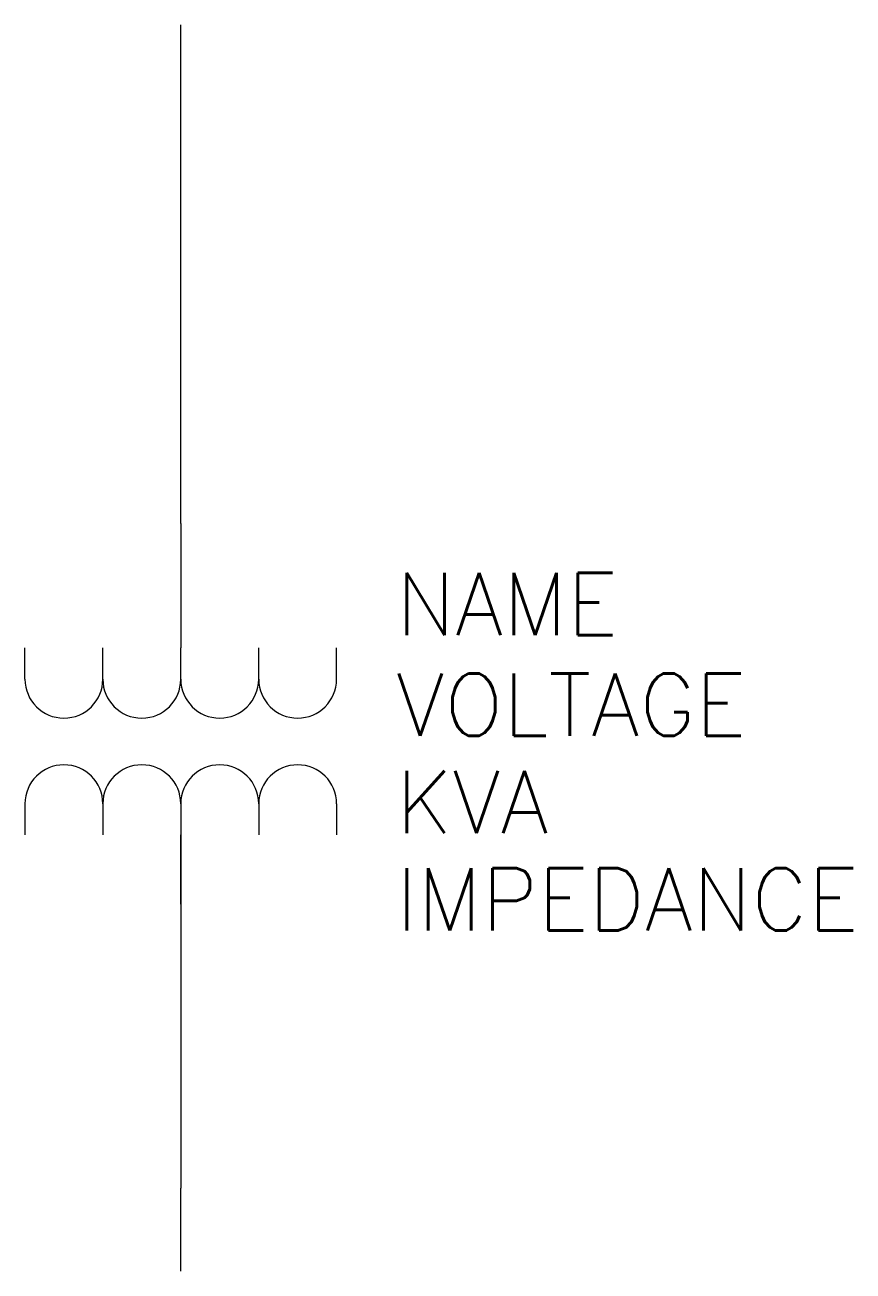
# Model space of a CAD drawing. Header units: inches. Extents: x -0.25 to 1.08, y -2 to 0.
import ezdxf

# ---------------------------------------------------------------- set-up
doc = ezdxf.new("R2010")
doc.units = ezdxf.units.IN
doc.header["$MEASUREMENT"] = 0
doc.styles.add('Text', font='SIMPLEX.SHX', dxfattribs={"height": 0.1})

msp = doc.modelspace()

# ---------------------------------------------------------------- linework, layer by layer
at = {"color": 6}
for p, q in [((0.0001, -0.8), (0.0001, 0)), ((0.0001, -1.3), (0.0001, -1.867)), ((0.0001, -1.3), (0.0001, -1.867)), ((0, -1.761), (0, -1.867)), ((0, -2), (0, -1.867))]:
    msp.add_line(p, q, dxfattribs=at)
for p, q in [((0.0001, -0.8), (0.0001, -1)), ((-0.2499, -1.05), (-0.2499, -1)), ((-0.1249, -1.05), (-0.1249, -1)), ((0.0001, -1.05), (0.0001, -1)), ((0.1251, -1.05), (0.1251, -1)), ((0.2501, -1.05), (0.2501, -1)), ((-0.2499, -1.25), (-0.2499, -1.3)), ((-0.1249, -1.25), (-0.1249, -1.3)), ((0.0001, -1.25), (0.0001, -1.3)), ((0.1251, -1.25), (0.1251, -1.3)), ((0.2501, -1.25), (0.2501, -1.3)), ((0, -1.411), (0, -1.3))]:
    msp.add_line(p, q)
for centre, start, end in [((-0.1874, -1.05), 180, 360), ((-0.0624, -1.05), 180, 360), ((0.0626, -1.05), 180, 360), ((0.1876, -1.05), 180, 360), ((-0.1874, -1.25), 0, 180), ((-0.0624, -1.25), 0, 180), ((0.0626, -1.25), 0, 180), ((0.1876, -1.25), 0, 180)]:
    msp.add_arc(centre, 0.0625, start, end)

# ---------------------------------------------------------------- texts
at = {"color": 0, "style": 'Text'}
for tag, p, s in [('NAME', (0.3458, -0.9795), ''), ('VOLTAGE', (0.3458, -1.1409), '480:480/277'), ('KVA', (0.3458, -1.2973), '25KVA'), ('IMPEDANCE', (0.3458, -1.4536), '')]:
    msp.add_attdef(tag, p, s, height=0.1, dxfattribs=at)

doc.saveas('drawing.dxf')
